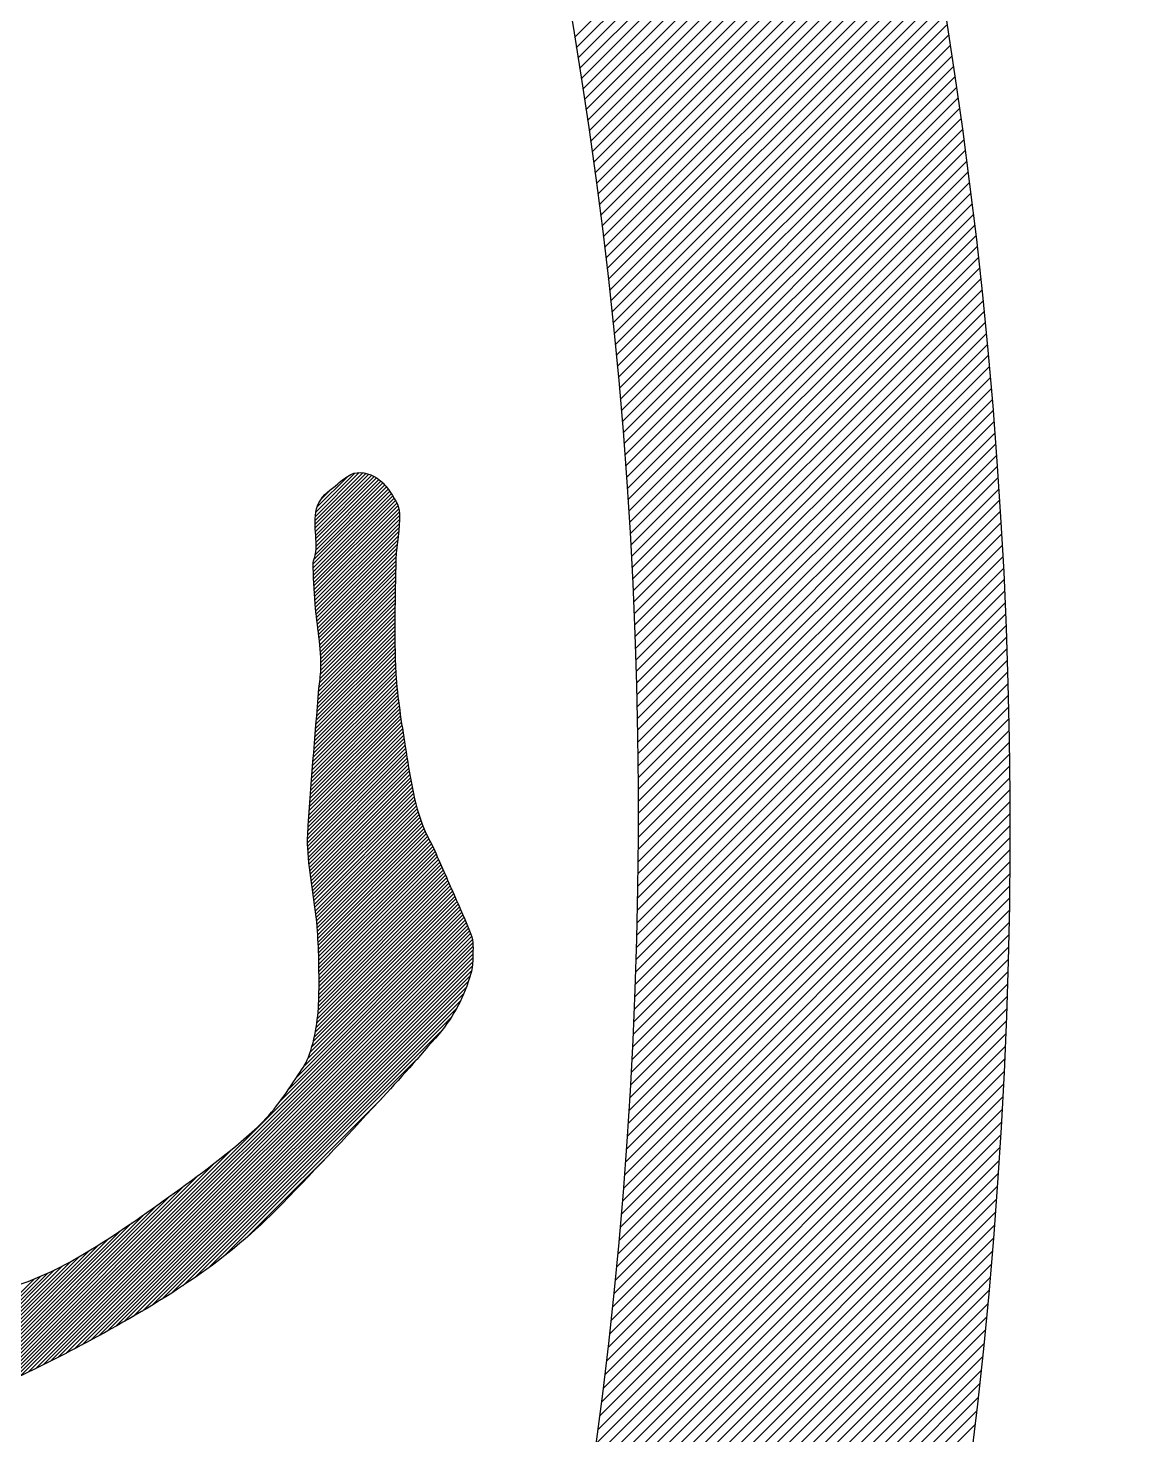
# Model space of a CAD drawing. Header units: inches. Extents: x -1128 to 651, y 96 to 845.
# Drawn here: x -841.534 to -840.901, y 662.569 to 663.381 of the extents above; entities that cross this region are included whole.
import ezdxf

# ---------------------------------------------------------------- set-up
doc = ezdxf.new("R2010")
doc.units = ezdxf.units.IN
doc.header["$MEASUREMENT"] = 0
doc.layers.add('Cables', color=7, linetype='Continuous', lineweight=0)
doc.layers.add('ONDOCS', color=7, linetype='Continuous', lineweight=0)

# ---------------------------------------------------------------- blocks, each defined once
blk = doc.blocks.new('TEG BORDER A2')
at = {"layer": 'ONDOCS', "color": 7, "linetype": 'Continuous', "lineweight": -3, "ltscale": 100}
for p, q in [((585.4554, 55.0591), (585.8265, 55.4301)), ((585.4574, 55.0469), (585.829, 55.4185)), ((585.4594, 55.0348), (585.8316, 55.4069)), ((585.4614, 55.0226), (585.8341, 55.3953)), ((585.4633, 55.0104), (585.8366, 55.3836)), ((585.4652, 54.9981), (585.839, 55.372)), ((585.4671, 54.9859), (585.8415, 55.3603)), ((585.4689, 54.9736), (585.8439, 55.3486)), ((585.4707, 54.9613), (585.8463, 55.3368)), ((585.4725, 54.9489), (585.8487, 55.3251)), ((585.4743, 54.9366), (585.8511, 55.3133)), ((585.4761, 54.9242), (585.8534, 55.3015)), ((585.4778, 54.9118), (585.8558, 55.2897)), ((585.4795, 54.8993), (585.8581, 55.2779)), ((585.4812, 54.8869), (585.8604, 55.266)), ((585.4829, 54.8744), (585.8626, 55.2542)), ((585.4845, 54.8619), (585.8649, 55.2423)), ((585.4861, 54.8493), (585.8671, 55.2303)), ((585.4877, 54.8368), (585.8693, 55.2184)), ((585.4892, 54.8242), (585.8715, 55.2064)), ((585.4908, 54.8116), (585.8737, 55.1945)), ((585.4923, 54.7989), (585.8758, 55.1825)), ((585.4937, 54.7863), (585.8779, 55.1705)), ((585.4952, 54.7736), (585.88, 55.1584)), ((585.4966, 54.7608), (585.8821, 55.1463)), ((585.498, 54.7481), (585.8842, 55.1343)), ((585.4994, 54.7353), (585.8862, 55.1222)), ((585.5007, 54.7225), (585.8882, 55.11)), ((585.502, 54.7097), (585.8902, 55.0979)), ((585.5033, 54.6968), (585.8922, 55.0857)), ((585.5046, 54.684), (585.8941, 55.0735)), ((585.5058, 54.6711), (585.896, 55.0613)), ((585.507, 54.6581), (585.8979, 55.0491)), ((585.5082, 54.6452), (585.8998, 55.0368)), ((585.5093, 54.6322), (585.9017, 55.0245)), ((585.5105, 54.6191), (585.9035, 55.0122)), ((585.5116, 54.6061), (585.9053, 54.9999)), ((585.5126, 54.593), (585.9071, 54.9875)), ((585.5137, 54.5799), (585.9089, 54.9751)), ((585.5147, 54.5668), (585.9106, 54.9628)), ((585.5156, 54.5536), (585.9124, 54.9503)), ((585.5166, 54.5404), (585.9141, 54.9379)), ((585.5175, 54.5272), (585.9157, 54.9254)), ((585.5184, 54.514), (585.9174, 54.9129)), ((585.5193, 54.5007), (585.919, 54.9004)), ((585.5201, 54.4874), (585.9206, 54.8879)), ((585.5209, 54.474), (585.9222, 54.8753)), ((585.5217, 54.4606), (585.9238, 54.8627)), ((585.5224, 54.4472), (585.9253, 54.8501)), ((585.5231, 54.4338), (585.9268, 54.8375)), ((585.5238, 54.4204), (585.9283, 54.8248)), ((585.5245, 54.4069), (585.9298, 54.8122)), ((585.5251, 54.3933), (585.9312, 54.7995)), ((585.5257, 54.3798), (585.9326, 54.7867)), ((585.5262, 54.3662), (585.934, 54.774)), ((585.5267, 54.3526), (585.9354, 54.7612)), ((585.5272, 54.3389), (585.9367, 54.7484)), ((585.5277, 54.3252), (585.938, 54.7356)), ((585.5281, 54.3115), (585.9393, 54.7227)), ((585.5285, 54.2978), (585.9406, 54.7098)), ((585.5288, 54.284), (585.9418, 54.6969)), ((585.5292, 54.2702), (585.943, 54.684)), ((585.5295, 54.2563), (585.9442, 54.671)), ((585.5297, 54.2424), (585.9453, 54.658)), ((585.5299, 54.2285), (585.9465, 54.645)), ((585.5301, 54.2146), (585.9476, 54.632)), ((585.5303, 54.2006), (585.9487, 54.6189)), ((585.5304, 54.1865), (585.9497, 54.6059)), ((585.5305, 54.1725), (585.9508, 54.5927)), ((585.5306, 54.1584), (585.9518, 54.5796)), ((585.5306, 54.1443), (585.9527, 54.5664)), ((585.1496, 54.4897), (585.2058, 54.5459)), ((585.1496, 54.4852), (585.2096, 54.5452)), ((585.1498, 54.4809), (585.213, 54.5442)), ((585.1499, 54.4944), (585.2016, 54.5462)), ((585.15, 54.4767), (585.2162, 54.5429)), ((585.1503, 54.4725), (585.2193, 54.5415)), ((585.1506, 54.4996), (585.1965, 54.5456)), ((585.1521, 54.5056), (585.1885, 54.542)), ((585.5305, 54.1301), (585.9537, 54.5532)), ((585.1475, 54.4385), (585.2357, 54.5266)), ((585.1482, 54.4436), (585.2338, 54.5292)), ((585.1499, 54.4498), (585.2318, 54.5316)), ((585.1505, 54.4683), (585.2221, 54.5399)), ((585.1505, 54.4549), (585.2296, 54.5339)), ((585.1507, 54.464), (585.2247, 54.538)), ((585.1508, 54.4596), (585.2272, 54.5361)), ((585.1561, 54.514), (585.169, 54.527)), ((585.5304, 54.1017), (585.9555, 54.5268)), ((585.5305, 54.1159), (585.9546, 54.54)), ((585.1475, 54.434), (585.2375, 54.524)), ((585.1476, 54.4296), (585.2393, 54.5213)), ((585.1477, 54.4253), (585.2411, 54.5186)), ((585.1479, 54.421), (585.2428, 54.5159)), ((585.1481, 54.4167), (585.2445, 54.5131)), ((585.1483, 54.4125), (585.246, 54.5101)), ((585.5303, 54.0874), (585.9564, 54.5135)), ((585.1486, 54.4082), (585.2473, 54.507)), ((585.1488, 54.404), (585.2484, 54.5036)), ((585.1491, 54.3999), (585.2491, 54.4998)), ((585.1494, 54.3957), (585.2493, 54.4956)), ((585.5301, 54.0731), (585.9572, 54.5002)), ((585.1497, 54.3915), (585.2492, 54.491)), ((585.15, 54.3874), (585.249, 54.4863)), ((585.1504, 54.3833), (585.2486, 54.4814)), ((585.1508, 54.3792), (585.248, 54.4764)), ((585.5299, 54.0587), (585.958, 54.4869)), ((585.1513, 54.3752), (585.2474, 54.4713)), ((585.1517, 54.3712), (585.2468, 54.4662)), ((585.1522, 54.3672), (585.2461, 54.4611)), ((585.5294, 54.0299), (585.9595, 54.4601)), ((585.5297, 54.0444), (585.9588, 54.4735)), ((585.1527, 54.3632), (585.2456, 54.4561)), ((585.1532, 54.3593), (585.2452, 54.4512)), ((585.1537, 54.3553), (585.2449, 54.4465)), ((585.5291, 54.0155), (585.9603, 54.4467)), ((585.1542, 54.3513), (585.2448, 54.4419)), ((585.1546, 54.3473), (585.2447, 54.4374)), ((585.1551, 54.3432), (585.2446, 54.4328)), ((585.1555, 54.3392), (585.2445, 54.4282)), ((585.5287, 54.001), (585.961, 54.4332)), ((585.1558, 54.335), (585.2444, 54.4237)), ((585.1561, 54.3308), (585.2443, 54.4191)), ((585.1563, 54.3266), (585.2442, 54.4145)), ((585.1564, 54.3222), (585.2441, 54.41)), ((585.5283, 53.9864), (585.9616, 54.4198)), ((585.156, 54.3084), (585.2439, 54.3963)), ((585.1563, 54.3132), (585.2439, 54.4008)), ((585.1564, 54.3178), (585.244, 54.4054)), ((585.5274, 53.9573), (585.9629, 54.3927)), ((585.5279, 53.9719), (585.9623, 54.4063)), ((585.1539, 54.2884), (585.2436, 54.3781)), ((585.1543, 54.2933), (585.2436, 54.3826)), ((585.1549, 54.2983), (585.2437, 54.3872)), ((585.1555, 54.3034), (585.2438, 54.3917)), ((585.5269, 53.9426), (585.9635, 54.3792)), ((585.1522, 54.2689), (585.2435, 54.3601)), ((585.1527, 54.2738), (585.2435, 54.3646)), ((585.1531, 54.2787), (585.2435, 54.3691)), ((585.1535, 54.2835), (585.2435, 54.3736)), ((585.5263, 53.9279), (585.964, 54.3656)), ((585.151, 54.2543), (585.2436, 54.3468)), ((585.1514, 54.2592), (585.2435, 54.3512)), ((585.1518, 54.264), (585.2435, 54.3557)), ((585.5257, 53.9132), (585.9645, 54.352)), ((585.1494, 54.2348), (585.2439, 54.3293)), ((585.1498, 54.2397), (585.2438, 54.3337)), ((585.1502, 54.2446), (585.2437, 54.338)), ((585.1506, 54.2494), (585.2436, 54.3424)), ((585.5251, 53.8984), (585.965, 54.3383)), ((585.1479, 54.2154), (585.2447, 54.3122)), ((585.1483, 54.2202), (585.2445, 54.3164)), ((585.1487, 54.2251), (585.2443, 54.3207)), ((585.1491, 54.23), (585.2441, 54.325)), ((585.5237, 53.8687), (585.9659, 54.3109)), ((585.5244, 53.8836), (585.9655, 54.3246)), ((585.1464, 54.196), (585.2459, 54.2955)), ((585.1467, 54.2008), (585.2455, 54.2996)), ((585.1471, 54.2057), (585.2452, 54.3038)), ((585.1475, 54.2105), (585.2449, 54.308)), ((585.523, 53.8538), (585.9663, 54.2972)), ((585.1449, 54.1766), (585.2476, 54.2793)), ((585.1453, 54.1815), (585.2471, 54.2833)), ((585.1456, 54.1863), (585.2467, 54.2874)), ((585.146, 54.1912), (585.2463, 54.2914)), ((585.5222, 53.8389), (585.9667, 54.2834)), ((585.1431, 54.1525), (585.2502, 54.2596)), ((585.1435, 54.1574), (585.2496, 54.2635)), ((585.1438, 54.1622), (585.2491, 54.2674)), ((585.1442, 54.167), (585.2486, 54.2714)), ((585.1445, 54.1718), (585.2481, 54.2753)), ((585.5213, 53.8239), (585.967, 54.2696)), ((585.1418, 54.1333), (585.2525, 54.2441)), ((585.1421, 54.1381), (585.2519, 54.2479)), ((585.1425, 54.1429), (585.2513, 54.2518)), ((585.1428, 54.1477), (585.2508, 54.2557)), ((585.5204, 53.8089), (585.9673, 54.2558)), ((585.1407, 54.1143), (585.255, 54.2287)), ((585.1409, 54.119), (585.2544, 54.2325)), ((585.1412, 54.1238), (585.2538, 54.2364)), ((585.1415, 54.1286), (585.2531, 54.2402)), ((585.5185, 53.7787), (585.9679, 54.228)), ((585.5195, 53.7938), (585.9676, 54.2419)), ((585.1407, 54.1099), (585.2556, 54.2248)), ((585.1408, 54.1055), (585.2563, 54.221)), ((585.141, 54.1013), (585.2569, 54.2171)), ((585.1413, 54.0971), (585.2575, 54.2133)), ((585.5175, 53.7635), (585.9681, 54.2141)), ((585.1417, 54.093), (585.2581, 54.2094)), ((585.142, 54.0889), (585.2587, 54.2056)), ((585.1425, 54.0848), (585.2593, 54.2017)), ((585.1429, 54.0808), (585.26, 54.1979)), ((585.1434, 54.0768), (585.2606, 54.194)), ((585.5165, 53.7483), (585.9683, 54.2001)), ((585.1439, 54.0729), (585.2612, 54.1902)), ((585.1444, 54.0689), (585.2619, 54.1864)), ((585.145, 54.065), (585.2626, 54.1826)), ((585.1455, 54.0611), (585.2633, 54.1789)), ((585.5154, 53.7331), (585.9684, 54.1862)), ((585.1461, 54.0572), (585.264, 54.1751)), ((585.1467, 54.0533), (585.2648, 54.1714)), ((585.1472, 54.0494), (585.2656, 54.1677)), ((585.1478, 54.0455), (585.2664, 54.1641)), ((585.1483, 54.0416), (585.2672, 54.1605)), ((585.5142, 53.7178), (585.9685, 54.1721)), ((585.1489, 54.0376), (585.2681, 54.1569)), ((585.1494, 54.0337), (585.269, 54.1533)), ((585.1499, 54.0297), (585.27, 54.1498)), ((585.1504, 54.0258), (585.271, 54.1463)), ((585.5118, 53.6871), (585.9687, 54.144)), ((585.513, 53.7024), (585.9686, 54.1581)), ((585.1509, 54.0217), (585.272, 54.1429)), ((585.1513, 54.0177), (585.2731, 54.1395)), ((585.1517, 54.0136), (585.2742, 54.1361)), ((585.152, 54.0095), (585.2754, 54.1328)), ((585.1524, 54.0054), (585.2766, 54.1296)), ((585.5105, 53.6716), (585.9687, 54.1299)), ((585.1527, 54.0012), (585.2778, 54.1263)), ((585.1529, 53.997), (585.2791, 54.1232)), ((585.1532, 53.9927), (585.2806, 54.1202)), ((585.1534, 53.9885), (585.2821, 54.1172)), ((585.1535, 53.9842), (585.2837, 54.1143)), ((585.1537, 53.9799), (585.2852, 54.1114)), ((585.5091, 53.6561), (585.9687, 54.1157)), ((585.1538, 53.9756), (585.2868, 54.1085)), ((585.154, 53.9712), (585.2883, 54.1055)), ((585.1541, 53.9668), (585.2896, 54.1024)), ((585.1541, 53.9624), (585.291, 54.0993)), ((585.1542, 53.958), (585.2924, 54.0962)), ((585.5077, 53.6406), (585.9687, 54.1015)), ((585.1541, 53.9311), (585.3006, 54.0776)), ((585.1542, 53.9536), (585.2937, 54.0931)), ((585.1542, 53.9491), (585.2951, 54.09)), ((585.1542, 53.9447), (585.2965, 54.0869)), ((585.1542, 53.9402), (585.2979, 54.0838)), ((585.1542, 53.9357), (585.2992, 54.0807)), ((585.5063, 53.625), (585.9686, 54.0873)), ((585.1529, 53.9076), (585.3074, 54.0621)), ((585.1533, 53.9125), (585.306, 54.0652)), ((585.1536, 53.9172), (585.3047, 54.0683)), ((585.1539, 53.9219), (585.3033, 54.0714)), ((585.154, 53.9266), (585.3019, 54.0745)), ((585.5048, 53.6094), (585.9685, 54.0731)), ((585.1489, 53.8812), (585.3142, 54.0466)), ((585.15, 53.8868), (585.3129, 54.0497)), ((585.151, 53.8922), (585.3115, 54.0528)), ((585.1517, 53.8975), (585.3101, 54.0559)), ((585.1524, 53.9026), (585.3088, 54.059)), ((585.5017, 53.578), (585.9681, 54.0444)), ((585.5033, 53.5937), (585.9683, 54.0588)), ((585.1284, 53.8339), (585.3224, 54.0279)), ((585.1366, 53.8466), (585.3211, 54.031)), ((585.1413, 53.8558), (585.3197, 54.0342)), ((585.1439, 53.8629), (585.3183, 54.0373)), ((585.1459, 53.8693), (585.317, 54.0404)), ((585.1475, 53.8754), (585.3156, 54.0435)), ((585.5001, 53.5623), (585.9679, 54.0301)), ((584.7783, 53.4704), (585.3265, 54.0186)), ((584.7864, 53.474), (585.3278, 54.0154)), ((584.7946, 53.4778), (585.3291, 54.0123)), ((585.1078, 53.8044), (585.3251, 54.0217)), ((585.1189, 53.8199), (585.3238, 54.0248)), ((585.4984, 53.5464), (585.9677, 54.0157)), ((584.8029, 53.4816), (585.3304, 54.0091)), ((584.8114, 53.4857), (585.3317, 54.006)), ((584.8201, 53.4898), (585.333, 54.0028)), ((584.8289, 53.4942), (585.3342, 53.9995)), ((584.8378, 53.4986), (585.335, 53.9959)), ((585.4967, 53.5306), (585.9674, 54.0013)), ((584.8469, 53.5032), (585.3355, 53.9919)), ((584.8561, 53.508), (585.3357, 53.9876)), ((584.8655, 53.5129), (585.3357, 53.9831)), ((584.875, 53.518), (585.3356, 53.9785)), ((585.4949, 53.5146), (585.9671, 53.9868)), ((584.8847, 53.5232), (585.3355, 53.974)), ((584.8945, 53.5285), (585.3354, 53.9694)), ((584.9044, 53.534), (585.3351, 53.9646)), ((585.4931, 53.4986), (585.9667, 53.9723)), ((584.9145, 53.5396), (585.3343, 53.9593)), ((584.9247, 53.5454), (585.3327, 53.9533)), ((584.9352, 53.5514), (585.3306, 53.9467)), ((585.4912, 53.4826), (585.9663, 53.9578)), ((584.946, 53.5577), (585.328, 53.9397)), ((584.9571, 53.5643), (585.325, 53.9322)), ((585.4872, 53.4504), (585.9654, 53.9286)), ((585.4892, 53.4665), (585.9659, 53.9432)), ((584.9687, 53.5714), (585.3213, 53.924)), ((584.9808, 53.5791), (585.3165, 53.9147)), ((585.4852, 53.4342), (585.9649, 53.914)), ((584.9936, 53.5874), (585.3097, 53.9035)), ((585.4831, 53.4179), (585.9644, 53.8993)), ((585.0075, 53.5968), (585.2975, 53.8868)), ((585.4809, 53.4016), (585.9638, 53.8846)), ((585.4787, 53.3853), (585.9632, 53.8698)), ((585.023, 53.6078), (585.2696, 53.8545)), ((585.4764, 53.3689), (585.9626, 53.855)), ((585.4741, 53.3524), (585.9619, 53.8402)), ((585.4717, 53.3359), (585.9612, 53.8253)), ((585.0414, 53.6218), (585.2281, 53.8085)), ((585.4667, 53.3026), (585.9596, 53.7955)), ((585.4692, 53.3193), (585.9604, 53.8104)), ((585.4641, 53.2859), (585.9587, 53.7805)), ((585.4615, 53.2691), (585.9579, 53.7655)), ((584.7704, 53.467), (585.0528, 53.7494)), ((585.4588, 53.2523), (585.9569, 53.7504)), ((584.7627, 53.4637), (585.0307, 53.7318)), ((585.0666, 53.6426), (585.1668, 53.7427)), ((585.456, 53.2354), (585.956, 53.7353)), ((584.7552, 53.4607), (585.0123, 53.7178)), ((585.4532, 53.2184), (585.955, 53.7201)), ((584.7479, 53.4579), (584.9954, 53.7054)), ((585.4503, 53.2014), (585.9539, 53.7049)), ((584.7339, 53.4528), (584.9636, 53.6825)), ((584.7408, 53.4552), (584.9793, 53.6938)), ((585.4474, 53.1843), (585.9528, 53.6897)), ((584.7272, 53.4506), (584.9483, 53.6717)), ((585.4444, 53.1671), (585.9517, 53.6744)), ((584.7145, 53.4468), (584.9198, 53.6521)), ((584.7208, 53.4486), (584.9337, 53.6616)), ((585.4413, 53.1499), (585.9505, 53.6591)), ((584.7024, 53.4437), (584.8943, 53.6356)), ((584.7084, 53.4452), (584.9067, 53.6435)), ((585.4381, 53.1326), (585.9493, 53.6438)), ((584.6854, 53.4401), (584.8612, 53.6159)), ((584.691, 53.4412), (584.8716, 53.6218)), ((584.6966, 53.4424), (584.8827, 53.6284)), ((585.4316, 53.0978), (585.9468, 53.6129)), ((585.4349, 53.1152), (585.9481, 53.6284)), ((584.6638, 53.4363), (584.8261, 53.5986)), ((584.6691, 53.4372), (584.8341, 53.6022)), ((584.6745, 53.4381), (584.8426, 53.6062)), ((584.6799, 53.4391), (584.8516, 53.6107)), ((585.4282, 53.0803), (585.9454, 53.5974)), ((584.6585, 53.4355), (584.8185, 53.5955)), ((585.4248, 53.0627), (585.944, 53.5819)), ((585.4213, 53.045), (585.9426, 53.5663)), ((585.4177, 53.0273), (585.9411, 53.5507)), ((585.414, 53.0095), (585.9396, 53.5351)), ((585.4103, 52.9916), (585.938, 53.5193)), ((585.4065, 52.9737), (585.9364, 53.5036)), ((585.4026, 52.9556), (585.9347, 53.4878)), ((585.3986, 52.9375), (585.933, 53.4719)), ((585.3945, 52.9193), (585.9313, 53.456)), ((585.3904, 52.901), (585.9295, 53.4401)), ((585.3862, 52.8827), (585.9276, 53.4241))]:
    blk.add_line(p, q, dxfattribs=at)
at = {"layer": 'ONDOCS', "color": 7, "linetype": 'Continuous', "lineweight": -3, "ltscale": 100, "extrusion": (0, 0, -1)}
for centre, radius, start, end in [((-579.9319, 54.1274), 6.0368, 341.37984, 224.49645), ((-579.9368, 54.1454), 5.5937, 344.8891, 224.527)]:
    blk.add_arc(centre, radius, start, end, dxfattribs=at)
at = {"layer": 'ONDOCS', "color": 7, "linetype": 'Continuous', "lineweight": -3, "ltscale": 100}
for points in [[(585.1763, 54.5328), (585.1813, 54.5371), (585.1863, 54.5411), (585.1918, 54.5439)], [(585.1918, 54.5439), (585.2008, 54.5486), (585.2135, 54.5456), (585.2227, 54.5395)], [(585.1542, 54.5107), (585.159, 54.5206), (585.1681, 54.5258), (585.1763, 54.5328)], [(585.2227, 54.5395), (585.2283, 54.5358), (585.2322, 54.5317), (585.236, 54.5262)], [(585.236, 54.5262), (585.2424, 54.5169), (585.249, 54.508), (585.2493, 54.4975)], [(585.1498, 54.4488), (585.1537, 54.4689), (585.1446, 54.4912), (585.1542, 54.5107)], [(585.2493, 54.4975), (585.2498, 54.4798), (585.2452, 54.4621), (585.2449, 54.4444)], [(585.1475, 54.4399), (585.1476, 54.443), (585.1492, 54.4458), (585.1498, 54.4488)], [(585.2449, 54.4444), (585.2441, 54.3994), (585.2422, 54.3544), (585.2449, 54.3094)], [(585.1498, 54.3913), (585.1486, 54.4075), (585.1474, 54.4238), (585.1475, 54.4399)], [(585.1564, 54.3139), (585.1572, 54.3396), (585.1516, 54.3655), (585.1498, 54.3913)], [(585.1542, 54.2917), (585.1548, 54.2991), (585.1562, 54.3065), (585.1564, 54.3139)], [(585.2449, 54.3094), (585.2466, 54.2805), (585.2513, 54.2519), (585.2559, 54.2232)], [(585.1409, 54.1192), (585.1446, 54.1768), (585.1494, 54.2343), (585.1542, 54.2917)], [(585.2559, 54.2232), (585.2613, 54.1902), (585.2656, 54.1571), (585.278, 54.1258)], [(585.1409, 54.1037), (585.1406, 54.1089), (585.1406, 54.1141), (585.1409, 54.1192)], [(585.278, 54.1258), (585.2811, 54.1181), (585.2858, 54.1113), (585.2891, 54.1037)], [(585.152, 54.0108), (585.1494, 54.0419), (585.1426, 54.0726), (585.1409, 54.1037)], [(585.2891, 54.1037), (585.2973, 54.0853), (585.3054, 54.0669), (585.3134, 54.0484)], [(585.3134, 54.0484), (585.3202, 54.033), (585.3269, 54.0182), (585.3333, 54.002)], [(585.1542, 53.9334), (585.1544, 53.9592), (585.1541, 53.9851), (585.152, 54.0108)], [(585.3333, 54.002), (585.3367, 53.9934), (585.3356, 53.9843), (585.3356, 53.9754)], [(585.3356, 53.9754), (585.3355, 53.9688), (585.3353, 53.9621), (585.3333, 53.9555)], [(585.3333, 53.9555), (585.3256, 53.929), (585.3132, 53.9053), (585.2957, 53.8847)], [(585.1431, 53.8604), (585.1514, 53.8845), (585.1539, 53.9088), (585.1542, 53.9334)], [(585.2957, 53.8847), (585.2726, 53.8574), (585.2491, 53.8312), (585.225, 53.8051)], [(585.1298, 53.8361), (585.1351, 53.8439), (585.14, 53.8514), (585.1431, 53.8604)], [(585.0812, 53.7741), (585.1007, 53.7922), (585.1149, 53.814), (585.1298, 53.8361)], [(585.225, 53.8051), (585.1848, 53.7618), (585.1449, 53.7188), (585.1033, 53.6768)], [(584.9772, 53.6923), (585.0132, 53.7182), (585.0484, 53.7438), (585.0812, 53.7741)], [(584.871, 53.6215), (584.9082, 53.6432), (584.9425, 53.6674), (584.9772, 53.6923)], [(585.1033, 53.6768), (585.0723, 53.6455), (585.0382, 53.6176), (585.0016, 53.5928)], [(584.7826, 53.5839), (584.8137, 53.5916), (584.8431, 53.6052), (584.871, 53.6215)], [(585.0016, 53.5928), (584.9644, 53.5676), (584.9259, 53.5456), (584.8865, 53.5242)], [(584.8865, 53.5242), (584.8531, 53.506), (584.8196, 53.489), (584.7848, 53.4733)]]:
    blk.add_open_spline(points, degree=3, dxfattribs=at)

msp = doc.modelspace()

# ---------------------------------------------------------------- block references
at = {"layer": 'Cables', "color": 0, "xscale": 0.4897326461023622, "yscale": 0.4897326461023622, "zscale": 0.4897326461023622}
msp.add_blockref('TEG BORDER A2', (-1127.93544, 636.41141), dxfattribs=at)

doc.saveas('drawing.dxf')
